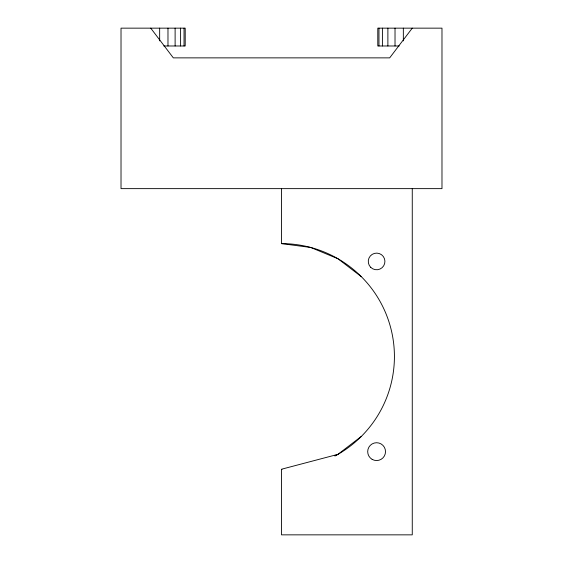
<?xml version="1.0" encoding="UTF-8"?>
<svg xmlns="http://www.w3.org/2000/svg" width="563" height="563" viewBox="0 0 563 563"><rect width="100%" height="100%" fill="white"/><g stroke="black" fill="none" stroke-linecap="round" stroke-linejoin="round"><path stroke-width="0.84" d="M412.264 28.15L389.673 57.869L173.327 57.869L150.736 28.15M334.76 455.664L337.962 454.341L361.355 436.395M337.962 454.341L281.5 469.232L281.5 534.85L412.264 534.85L412.264 188.633M281.5 469.472L281.964 469.38M163.819 45.983L185.213 45.983L185.213 28.15L121.017 28.15L121.017 188.633L441.983 188.633L441.983 28.15L377.787 28.15L377.787 45.983L399.181 45.983M284.977 243.61L281.5 243.61L281.5 188.633M361.355 276.686L337.962 258.741L310.727 247.46L281.5 243.61A112.931 112.931 0 0 1 334.95 456.016M403.34 28.15L403.34 40.888M395.022 28.15L395.022 45.983M387.886 28.15L387.886 45.983M382.404 28.15L382.404 45.983M378.962 28.15L378.962 45.983M184.038 28.15L184.038 45.983M180.596 28.15L180.596 45.983M175.114 28.15L175.114 45.983M167.978 28.15L167.978 45.983M159.66 28.15L159.66 40.888M370.714 267.326A8.318 8.318 0 0 0 384.635 263.597A8.318 8.318 0 0 0 374.444 253.399A8.318 8.318 0 0 0 370.714 267.326M372.143 459.359A8.917 8.917 0 0 0 385.514 451.639A8.917 8.917 0 0 0 372.143 443.918A8.917 8.917 0 0 0 372.143 459.359"/></g></svg>
